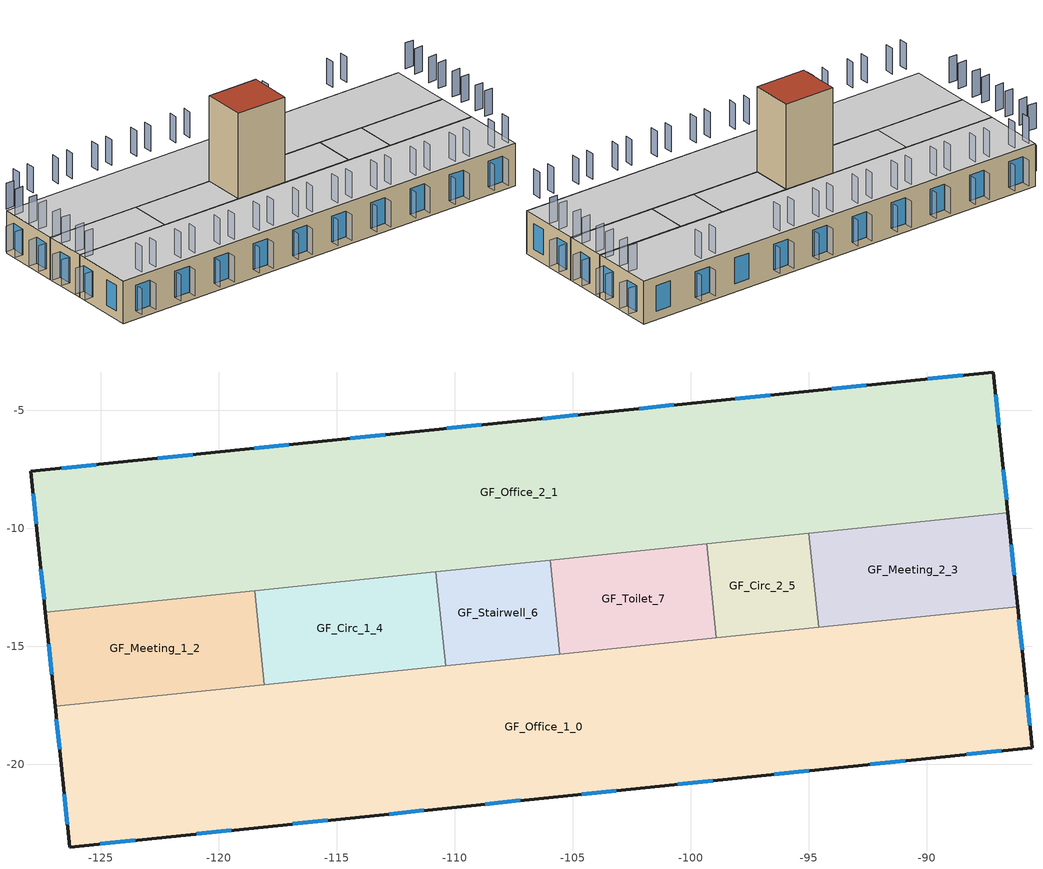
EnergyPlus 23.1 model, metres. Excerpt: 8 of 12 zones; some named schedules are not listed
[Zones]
GF_Circ_1_4
 floor ground (300mmInsulation 200mmConcrete): -118.47,-12.64 -110.79,-11.85 -110.38,-15.83 -118.06,-16.62 z0
 wall to GF_Meeting_1_2 (200mmConcrete_FLIPPED): -118.47,-12.64 -118.06,-16.62 z0:4
 wall to GF_Office_1_0 (200mmConcrete_FLIPPED): -118.06,-16.62 -110.38,-15.83 z0:4
 wall to GF_Stairwell_6 (200mmConcrete): -110.38,-15.83 -110.79,-11.85 z0:4
 wall to GF_Office_2_1 (200mmConcrete_FLIPPED): -110.79,-11.85 -118.47,-12.64 z0:4
 ceiling to 2F_Circ_1_9 (300mmConcrete 80mmInsulation 80mmScreed): -118.47,-12.64 -118.06,-16.62 -110.38,-15.83 -110.79,-11.85 z4
GF_Circ_2_5
 floor ground (300mmInsulation 200mmConcrete): -99.32,-10.67 -94.99,-10.22 -94.58,-14.2 -98.91,-14.65 z0
 wall to GF_Toilet_7 (200mmConcrete): -99.32,-10.67 -98.91,-14.65 z0:4
 wall to GF_Office_1_0 (200mmConcrete_FLIPPED): -98.91,-14.65 -94.58,-14.2 z0:4
 wall to GF_Meeting_2_3 (200mmConcrete_FLIPPED): -94.58,-14.2 -94.99,-10.22 z0:4
 wall to GF_Office_2_1 (200mmConcrete_FLIPPED): -94.99,-10.22 -99.32,-10.67 z0:4
 ceiling to 2F_Circ_2_10 (300mmConcrete 80mmInsulation 80mmScreed): -99.32,-10.67 -98.91,-14.65 -94.58,-14.2 -94.99,-10.22 z4
GF_Meeting_1_2
 floor ground (300mmInsulation 200mmConcrete): -126.93,-17.54 -127.34,-13.56 -118.47,-12.64 -118.06,-16.62 z0
 wall outside (2226 Exterior Wall): -127.34,-13.56 -126.93,-17.54 z0:4
 wall to GF_Office_1_0 (200mmConcrete_FLIPPED): -126.93,-17.54 -118.06,-16.62 z0:4
 wall to GF_Office_2_1 (200mmConcrete_FLIPPED): -118.47,-12.64 -127.34,-13.56 z0:4
 window (Solarban 72 (2) on Starphire - Solarban 72 (4) on Starphire - Starphire (Krypton)): -127.2,-14.91 -127.07,-16.19 z0.8:3.2
 ceiling to 2F_Office_8 (300mmConcrete 80mmInsulation 80mmScreed): -126.93,-17.54 -118.06,-16.62 -118.47,-12.64 -127.34,-13.56 z4
GF_Meeting_2_3
 floor ground (300mmInsulation 200mmConcrete): -94.99,-10.22 -86.56,-9.35 -86.15,-13.33 -94.58,-14.2 z0
 wall outside (2226 Exterior Wall): -86.15,-13.33 -86.56,-9.35 z0:4
 wall to GF_Office_1_0 (200mmConcrete_FLIPPED): -94.58,-14.2 -86.15,-13.33 z0:4
 wall to GF_Office_2_1 (200mmConcrete_FLIPPED): -86.56,-9.35 -94.99,-10.22 z0:4
 window (Solarban 72 (2) on Starphire - Solarban 72 (4) on Starphire - Starphire (Krypton)): -86.29,-11.98 -86.42,-10.7 z0.8:3.2
 ceiling to 2F_Office_8 (300mmConcrete 80mmInsulation 80mmScreed): -94.99,-10.22 -94.58,-14.2 -86.15,-13.33 -86.56,-9.35 z4
GF_Office_1_0
 floor ground (300mmInsulation 200mmConcrete): -126.93,-17.54 -86.15,-13.33 -85.53,-19.3 -126.31,-23.51 z0
 wall outside (2226 Exterior Wall): -126.93,-17.54 -126.31,-23.51 -85.53,-19.3 -86.15,-13.33 z0:4
 wall to GF_Toilet_7 (200mmConcrete): -98.91,-14.65 -105.54,-15.33 z0:4
 wall to GF_Stairwell_6 (200mmConcrete): -105.54,-15.33 -110.38,-15.83 z0:4
 window (Solarban 72 (2) on Starphire - Solarban 72 (4) on Starphire - Starphire (Krypton)): -126.54,-21.28 -126.41,-22.55 / -126.87,-18.1 -126.74,-19.37 / -125.01,-23.37 -123.54,-23.22 / -120.93,-22.95 -119.46,-22.8 / -116.85,-22.53 -115.38,-22.38 / -112.77,-22.11 -111.31,-21.96 / -108.7,-21.69 -107.23,-21.54 / -104.62,-21.27 -103.15,-21.12 / -100.54,-20.85 -99.07,-20.69 / -96.46,-20.43 -94.99,-20.27 / -92.38,-20 -90.91,-19.85 / -88.3,-19.58 -86.84,-19.43 / -85.96,-15.16 -86.09,-13.89 / -85.63,-18.34 -85.76,-17.07 z0.8:3.2
 ceiling to 2F_Office_8 (300mmConcrete 80mmInsulation 80mmScreed): -126.93,-17.54 -126.31,-23.51 -85.53,-19.3 -86.15,-13.33 z4
GF_Office_2_1
 floor ground (300mmInsulation 200mmConcrete): -127.96,-7.59 -87.17,-3.38 -86.56,-9.35 -127.34,-13.56 z0
 wall outside (2226 Exterior Wall): -86.56,-9.35 -87.17,-3.38 -127.96,-7.59 -127.34,-13.56 z0:4
 wall to GF_Toilet_7 (200mmConcrete): -105.95,-11.35 -99.32,-10.67 z0:4
 wall to GF_Stairwell_6 (200mmConcrete): -110.79,-11.85 -105.95,-11.35 z0:4
 window (Solarban 72 (2) on Starphire - Solarban 72 (4) on Starphire - Starphire (Krypton)): -127.86,-8.55 -127.73,-9.82 / -127.53,-11.73 -127.4,-13 / -86.94,-5.61 -87.07,-4.34 / -86.61,-8.79 -86.75,-7.52 / -125.18,-7.31 -126.65,-7.46 / -121.11,-6.88 -122.57,-7.04 / -117.03,-6.46 -118.5,-6.61 / -112.95,-6.04 -114.42,-6.19 / -108.87,-5.62 -110.34,-5.77 / -104.79,-5.2 -106.26,-5.35 / -100.71,-4.78 -102.18,-4.93 / -96.64,-4.36 -98.1,-4.51 / -92.56,-3.94 -94.03,-4.09 / -88.48,-3.52 -89.95,-3.67 z0.8:3.2
 ceiling to 2F_Office_8 (300mmConcrete 80mmInsulation 80mmScreed): -127.96,-7.59 -127.34,-13.56 -86.56,-9.35 -87.17,-3.38 z4
GF_Stairwell_6
 floor ground (300mmInsulation 200mmConcrete): -110.38,-15.83 -110.79,-11.85 -105.95,-11.35 -105.54,-15.33 z0
 wall to GF_Toilet_7 (200mmConcrete): -105.54,-15.33 -105.95,-11.35 z0:4
 wall to 2F_Circ_1_9 (200mmConcrete): -110.79,-11.85 -110.38,-15.83 z4:12
 wall to 2F_Office_8 (200mmConcrete): -110.38,-15.83 -105.54,-15.33 / -105.95,-11.35 -110.79,-11.85 z4:12
 wall to 2F_Toilet_11 (200mmConcrete): -105.54,-15.33 -105.95,-11.35 z4:12
 roof outside (NECB-2020 Non-residential Library CZ 8 Exterior Roof (Mass)): -110.79,-11.85 -110.38,-15.83 -105.54,-15.33 -105.95,-11.35 z12
GF_Toilet_7
 floor ground (300mmInsulation 200mmConcrete): -105.95,-11.35 -99.32,-10.67 -98.91,-14.65 -105.54,-15.33 z0
 ceiling to 2F_Toilet_11 (300mmConcrete 80mmInsulation 80mmScreed): -105.95,-11.35 -105.54,-15.33 -98.91,-14.65 -99.32,-10.67 z4
shading: -114.5,-5.4 -114.42,-6.19 / -125.18,-7.31 -125.27,-6.51 / -108.7,-21.69 -108.61,-22.48 / -94.11,-3.29 -94.03,-4.09 / -92.56,-3.94 -92.64,-3.14 / -90.83,-20.65 -90.91,-19.85 / -94.91,-21.07 -94.99,-20.27 / -85.62,-10.62 -86.42,-10.7 / -126.87,-18.1 -127.67,-18.18 / -127.2,-14.91 -128,-14.99 / -85.95,-7.44 -86.75,-7.52 / -110.42,-4.98 -110.34,-5.77 / -126.73,-6.66 -126.65,-7.46 / -96.46,-20.43 -96.38,-21.22 / -107.14,-22.33 -107.23,-21.54 / -112.77,-22.11 -112.69,-22.91 / -125.01,-23.37 -124.93,-24.17 / -123.46,-24.02 -123.54,-23.22 / -128.19,-13.09 -127.4,-13 / -104.79,-5.2 -104.87,-4.4 / -100.54,-20.85 -100.46,-21.64 / -118.58,-5.82 -118.5,-6.61 / -104.62,-21.27 -104.53,-22.06 / -100.71,-4.78 -100.8,-3.98 / -85.29,-13.8 -86.09,-13.89 / -86.61,-8.79 -85.82,-8.71 / -86.94,-5.61 -86.15,-5.53 / -86.94,-5.61 -86.15,-5.53 / -127.54,-19.45 -126.74,-19.37 / -127.87,-16.27 -127.07,-16.19 / -127.53,-11.73 -128.33,-11.81 / -127.86,-8.55 -128.65,-8.63 / -127.86,-8.55 -128.65,-8.63 / -102.26,-4.14 -102.18,-4.93 / -106.34,-4.56 -106.26,-5.35 / -86.75,-20.23 -86.84,-19.43 / -98.99,-21.49 -99.07,-20.69 / -103.07,-21.91 -103.15,-21.12 / -122.66,-6.24 -122.57,-7.04 / -116.85,-22.53 -116.77,-23.33 / -120.93,-22.95 -120.85,-23.75 / -128.52,-9.9 -127.73,-9.82 / -128.52,-9.9 -127.73,-9.82 / -121.11,-6.88 -121.19,-6.09 / -111.22,-22.75 -111.31,-21.96 / -92.38,-20 -92.3,-20.8 / -108.87,-5.62 -108.95,-4.83 / -112.95,-6.04 -113.03,-5.25 / -85.96,-15.16 -85.16,-15.08 / -86.28,-4.25 -87.07,-4.34 / -86.28,-4.25 -87.07,-4.34 / -86.29,-11.98 -85.49,-11.89 / -117.03,-6.46 -117.11,-5.67 / -88.3,-19.58 -88.22,-20.38 / -115.3,-23.17 -115.38,-22.38 / -119.38,-23.6 -119.46,-22.8 z4.8:7.2; -114.5,-5.4 -114.42,-6.19 / -125.18,-7.31 -125.27,-6.51 / -108.7,-21.69 -108.61,-22.48 / -94.11,-3.29 -94.03,-4.09 / -92.56,-3.94 -92.64,-3.14 / -90.83,-20.65 -90.91,-19.85 / -94.91,-21.07 -94.99,-20.27 / -127.2,-14.91 -128,-14.99 / -126.87,-18.1 -127.67,-18.18 / -85.62,-10.62 -86.42,-10.7 / -85.95,-7.44 -86.75,-7.52 / -110.42,-4.98 -110.34,-5.77 / -126.73,-6.66 -126.65,-7.46 / -96.46,-20.43 -96.38,-21.22 / -107.14,-22.33 -107.23,-21.54 / -112.77,-22.11 -112.69,-22.91 / -125.01,-23.37 -124.93,-24.17 / -123.46,-24.02 -123.54,-23.22 / -128.19,-13.09 -127.4,-13 / -104.79,-5.2 -104.87,-4.4 / -100.54,-20.85 -100.46,-21.64 / -118.58,-5.82 -118.5,-6.61 / -104.62,-21.27 -104.53,-22.06 / -127.87,-16.27 -127.07,-16.19 / -127.54,-19.45 -126.74,-19.37 / -85.29,-13.8 -86.09,-13.89 / -86.61,-8.79 -85.82,-8.71 / -86.94,-5.61 -86.15,-5.53 / -86.94,-5.61 -86.15,-5.53 / -127.53,-11.73 -128.33,-11.81 / -127.86,-8.55 -128.65,-8.63 / -127.86,-8.55 -128.65,-8.63 / -100.71,-4.78 -100.8,-3.98 / -102.26,-4.14 -102.18,-4.93 / -106.34,-4.56 -106.26,-5.35 / -86.75,-20.23 -86.84,-19.43 / -98.99,-21.49 -99.07,-20.69 / -103.07,-21.91 -103.15,-21.12 / -122.66,-6.24 -122.57,-7.04 / -116.85,-22.53 -116.77,-23.33 / -120.93,-22.95 -120.85,-23.75 / -128.52,-9.9 -127.73,-9.82 / -128.52,-9.9 -127.73,-9.82 / -121.11,-6.88 -121.19,-6.09 / -111.22,-22.75 -111.31,-21.96 / -92.38,-20 -92.3,-20.8 / -108.87,-5.62 -108.95,-4.83 / -112.95,-6.04 -113.03,-5.25 / -85.96,-15.16 -85.16,-15.08 / -86.28,-4.25 -87.07,-4.34 / -86.28,-4.25 -87.07,-4.34 / -86.29,-11.98 -85.49,-11.89 / -117.03,-6.46 -117.11,-5.67 / -88.3,-19.58 -88.22,-20.38 / -115.3,-23.17 -115.38,-22.38 / -119.38,-23.6 -119.46,-22.8 z0.8:3.2
[Building]
Building: Loads convergence tolerance value=0.04; Maximum number of warmup days=25; Minimum number of warmup days=6; North axis=0; Solar distribution=FullExterior; Temperature convergence tolerance value=0.25; Terrain=Suburbs
[Site:GroundReflectance]
0.2, 0.2, 0.2, 0.2, 0.2, 0.2, 0.2, 0.2, 0.2, 0.2, 0.2, 0.2
[Site:GroundReflectance:SnowModifier]
1, 1
[Site:GroundTemperature:BuildingSurface]
18, 18, 18, 18, 18, 18, 18, 18, 18, 18, 18, 18
[Site:WeatherStation]
Air temperature sensor height above ground=1.5; Wind sensor height above ground=10; Wind speed profile boundary layer thickness=370; Wind speed profile exponent=0.22
[SizingPeriod:WeatherFileConditionType] Use weather file daylight saving period=No; Use weather file rain and snow indicators=No
Name | Day of week for start day | Period selection
Extreme Summer Weather Period for Design | SummerDesignDay | SummerExtreme
Extreme Winter Weather Period for Design | WinterDesignDay | WinterExtreme
[Construction]
200mmConcrete; 200mmConcrete_FLIPPED: General Concrete_0.2_200mmConcrete
300mmConcrete 80mmInsulation 80mmScreed: General Concrete_0.3_300mmConcrete 80mmInsulation 80mmScreed, XPS Board_0.08_300mmConcrete 80mmInsulation 80mmScreed, Cement screed_0.08_300mmConcrete 80mmInsulation 80mmScreed
300mmInsulation 200mmConcrete: XPS Board_0.3_300mmInsulation 200mmConcrete, General Concrete_0.2_300mmInsulation 200mmConcrete
2226 Exterior Wall: Lime plaster_0.025_2226 Exterior Wall, Porotherm 38 H_i_0.365_2226 Exterior Wall, Concrete Cement/Lime - Mortar - And Stucco - 1600 Kg/M3 - 51mm_0.02_2226 Exterior Wall, Porotherm 38 Plan_0.365_2226 Exterior Wall, Lime plaster_0.02_2226 Exterior Wall
NECB-2020 Non-residential Library CZ 8 Exterior Roof (Mass): Vaporpermeable Felt_0.003_NECB-2020 Non-residential Library CZ 8 Exterior Roof (Mass), XPS Board_0.297938909090909_NECB-2020 Non-residential Library CZ 8 Exterior Roof (Mass), Concrete_0.203_NECB-2020 Non-residential Library CZ 8 Exterior Roof (Mass), Acoustic Tile_0.005_NECB-2020 Non-residential Library CZ 8 Exterior Roof (Mass)
Solarban 72 (2) on Starphire - Solarban 72 (4) on Starphire - Starphire (Krypton): Solarban 72 on Starphire  6mm_0.0057_Solarban 72 (2) on Starphire - Solarban 72 (4) on Starphire - Starphire (Krypton), Krypton - EN673_0.0127_Solarban 72 (2) on Starphire - Solarban 72 (4) on Starphire - Starphire (Krypton), Solarban 72 on Starphire  6mm_0.0057_Solarban 72 (2) on Starphire - Solarban 72 (4) on Starphire - Starphire (Krypton), Krypton - EN673_0.0127_Solarban 72 (2) on Starphire - Solarban 72 (4) on Starphire - Starphire (Krypton), Starphire  6mm_0.0057_Solarban 72 (2) on Starphire - Solarban 72 (4) on Starphire - Starphire (Krypton)
[Material] Thermal absorptance=0.9
Name | Conductivity | Density | Roughness | Solar absorptance | Specific heat | Thickness | Visible absorptance
Acoustic Tile_0.005_NECB-2020 Non-residential Library CZ 8 Exterior Roof (Mass) | 0.06 | 368 | MediumSmooth | 0.7 | 590 | 0.005 | 0.7
Cement screed_0.08_300mmConcrete 80mmInsulation 80mmScreed | 1.4 | 2000 | Rough | 0.7 | 1000 | 0.08 | 0.7
Concrete Cement/Lime - Mortar - And Stucco - 1600 Kg/M3 - 51mm_0.02_2226 Exterior Wall | 0.97 | 1600 | MediumRough | 0.7 | 900 | 0.02 | 0.7
Concrete_0.203_NECB-2020 Non-residential Library CZ 8 Exterior Roof (Mass) | 2 | 2400 | Rough | 0.7 | 950 | 0.203 | 0.7
General Concrete_0.2_200mmConcrete; General Concrete_0.2_300mmInsulation 200mmConcrete | 2 | 2400 | Rough | 0.7 | 950 | 0.2 | 0.7
General Concrete_0.3_300mmConcrete 80mmInsulation 80mmScreed | 2 | 2400 | Rough | 0.7 | 950 | 0.3 | 0.7
Lime plaster_0.02_2226 Exterior Wall | 0.8 | 1820 | Rough | 0.2 | 863.9 | 0.02 | 0.2
Lime plaster_0.025_2226 Exterior Wall | 0.8 | 1820 | Rough | 0.2 | 863.9 | 0.025 | 0.2
Porotherm 38 H_i_0.365_2226 Exterior Wall | 0.09 | 650 | Rough | 0.7 | 1000 | 0.365 | 0.7
Porotherm 38 Plan_0.365_2226 Exterior Wall | 0.112 | 745 | Rough | 0.7 | 1000 | 0.365 | 0.7
Vaporpermeable Felt_0.003_NECB-2020 Non-residential Library CZ 8 Exterior Roof (Mass) | 0.909091 | 0.5 | Rough | 0.7 | 1800 | 0.003 | 0.7
XPS Board_0.3_300mmInsulation 200mmConcrete | 0.034 | 35 | Rough | 0.7 | 1400 | 0.3 | 0.7
XPS Board_0.08_300mmConcrete 80mmInsulation 80mmScreed | 0.034 | 35 | Rough | 0.7 | 1400 | 0.08 | 0.7
XPS Board_0.297938909090909_NECB-2020 Non-residential Library CZ 8 Exterior Roof (Mass) | 0.034 | 35 | Rough | 0.7 | 1400 | 0.297939 | 0.7
[MaterialProperty:GlazingSpectralData]
Solarban 72 on Starphire  6mm_0.0057_Solarban 72 (2) on Starphire - Solarban 72 (4) on Starphire - Starphire (Krypton)Optical: 0.2933, 0.2861, 0.2899, 0.3102, 0.3465, 0.1326, 0.0289, 0.32, 0.3968, 0.1545, 0.035, 0.325, 0.4515, 0.1753, 0.0407, 0.33, 0.4965, 0.1953, 0.0472, 0.335, 0.5268, 0.207, 0.0518, 0.34, 0.5478, 0.228, 0.0578, 0.345, 0.5618, 0.2443, 0.0652, 0.35, 0.568, 0.2602, 0.0748, 0.355, 0.569, 0.274, 0.0875, 0.36, 0.5667, 0.2874, 0.1046, 0.365, 0.56, 0.3035, 0.1276, 0.37, 0.548, 0.3234, 0.1577, 0.375, 0.5288, 0.3419, 0.1963, 0.38, 0.5012, 0.3623, 0.2447, 0.385, 0.4653, 0.3736, 0.2994, 0.39, 0.4206, 0.3696, 0.3581, 0.395, 0.3719, 0.351, 0.4176, 0.4, 0.3203, 0.3207, 0.4761, 0.405, 0.2703, 0.2837, 0.5306, 0.41, 0.2245, 0.2444, 0.5789, 0.415, 0.1851, 0.2068, 0.6191, 0.42, 0.1523, 0.1733, 0.6515, 0.425, 0.127, 0.1455, 0.6753, 0.43, 0.108, 0.1233, 0.6923, 0.435, 0.0946, 0.1068, 0.7023, 0.44, 0.0855, 0.0953, 0.7098, 0.445, 0.0797, 0.0881, 0.7145, 0.45, 0.0762, 0.0841, 0.7171, 0.455, 0.0743, 0.0826, 0.7195, 0.46, 0.0734, 0.0827, 0.7208, 0.465, 0.0732, 0.0838, 0.7217, 0.47, 0.0733, 0.0856, 0.7234, 0.475, 0.0738, 0.0877, 0.725, 0.48, 0.0743, 0.09, 0.7267, 0.485, 0.0749, 0.092, 0.7292, 0.49, 0.0755, 0.0938, 0.7319, 0.495, 0.0761, 0.0955, 0.7341, 0.5, 0.0768, 0.0968, 0.7365, 0.505, 0.0775, 0.0979, 0.7394, 0.51, 0.0782, 0.0987, 0.7417, 0.515, 0.0789, 0.0993, 0.7438, 0.52, 0.0796, 0.0997, 0.7458, 0.525, 0.0801, 0.0998, 0.7477, 0.53, 0.0805, 0.0996, 0.749, 0.535, 0.0807, 0.0992, 0.7506, 0.54, 0.0804, 0.0985, 0.752, 0.545, 0.0798, 0.0974, 0.7532, 0.55, 0.0786, 0.0958, 0.7548, 0.555, 0.0767, 0.0935, 0.7553, 0.56, 0.0741, 0.0908, 0.7563, 0.565, 0.0708, 0.0876, 0.757, 0.57, 0.0667, 0.0837, 0.7577, 0.575, 0.0619, 0.0792, 0.7588, 0.58, 0.0565, 0.0743, 0.7592, 0.585, 0.0506, 0.0692, 0.7595, 0.59, 0.0446, 0.064, 0.7591, 0.595, 0.0387, 0.0591, 0.758, 0.6, 0.0333, 0.0547, 0.7558, 0.605, 0.0293, 0.0517, 0.7523, 0.61, 0.0269, 0.0502, 0.7459, 0.615, 0.0271, 0.0511, 0.7369, 0.62, 0.0307, 0.0551, 0.7251, 0.625, 0.0383, 0.0626, 0.7094, 0.63, 0.0505, 0.0743, 0.6907, 0.635, 0.0678, 0.0905, 0.6683, 0.64, 0.0906, 0.1115, 0.6413, 0.645, 0.1186, 0.1371, 0.6109, 0.65, 0.1515, 0.1668, 0.5772, 0.655, 0.1884, 0.1999, 0.5414, 0.66, 0.2292, 0.2361, 0.5036, 0.665, 0.2718, 0.2742, 0.4655, 0.67, 0.3161, 0.3137, 0.4277, 0.675, 0.3604, 0.3532, 0.3904, 0.68, 0.4043, 0.3917, 0.3547, 0.685, 0.4466, 0.4285, 0.3206, 0.69, 0.4871, 0.4641, 0.2892, 0.695, 0.525, 0.4975, 0.2603, 0.7, 0.5608, 0.5287, 0.2333, 0.705, 0.5938, 0.5569, 0.2094, 0.71, 0.6244, 0.5831, 0.1877, 0.715, 0.6518, 0.607, 0.1683, 0.72, 0.6775, 0.6294, 0.1509, 0.725, 0.7008, 0.6497, 0.1357, 0.73, 0.7215, 0.6678, 0.1218, 0.735, 0.7416, 0.6834, 0.1096, 0.74, 0.7586, 0.6979, 0.0987, 0.745, 0.7747, 0.7118, 0.0892, 0.75, 0.7887, 0.7227, 0.0804, 0.755, 0.8012, 0.7317, 0.0728, 0.76, 0.8137, 0.7412, 0.066, 0.765, 0.8238, 0.7497, 0.06, 0.77, 0.8337, 0.7578, 0.0546, 0.775, 0.8428, 0.7645, 0.0497, 0.78, 0.8513, 0.7703, 0.0455, 0.785, 0.8586, 0.7752, 0.0418, 0.79, 0.8659, 0.7809, 0.0382, 0.795, 0.8722, 0.7844, 0.0351, 0.8, 0.8779, 0.7907, 0.0324, 0.805, 0.8839, 0.7982, 0.0298, 0.81, 0.8894, 0.8003, 0.0275, 0.815, 0.8932, 0.8018, 0.0254, 0.82, 0.8974, 0.8027, 0.0237, 0.825, 0.9, 0.8067, 0.0218, 0.83, 0.9056, 0.8115, 0.0203, 0.835, 0.9074, 0.8115, 0.019, 0.84, 0.9111, 0.8092, 0.0175, 0.845, 0.9134, 0.8096, 0.0165, 0.85, 0.9148, 0.8123, 0.0147, 0.855, 0.9196, 0.8144, 0.0139, 0.86, 0.9227, 0.818, 0.0131, 0.865, 0.925, 0.82, 0.0122, 0.87, 0.9271, 0.8216, 0.0117, 0.875, 0.9291, 0.8228, 0.0109, 0.88, 0.9308, 0.8233, 0.0103, 0.885, 0.9325, 0.824, 0.0098, 0.89, 0.9342, 0.8249, 0.0093, 0.895, 0.9357, 0.8257, 0.0087, 0.9, 0.9373, 0.8264, 0.0081, 0.905, 0.9388, 0.8271, 0.0079, 0.91, 0.9402, 0.8274, 0.0074, 0.915, 0.9415, 0.8276, 0.007, 0.92, 0.9428, 0.8276, 0.0066, 0.925, 0.944, 0.828, 0.0063, 0.93, 0.945, 0.8286, 0.0062, 0.935, 0.9461, 0.8291, 0.0058, 0.94, 0.9472, 0.8293, 0.0055, 0.945, 0.9482, 0.8297, 0.0052, 0.95, 0.9491, 0.8299, 0.005, 0.955, 0.9501, 0.8303, 0.0049, 0.96, 0.951, 0.8301, 0.0046, 0.965, 0.9518, 0.83, 0.0042, 0.97, 0.9526, 0.8304, 0.0041, 0.975, 0.9534, 0.8311, 0.004, 0.98, 0.9542, 0.8312, 0.0038, 0.985, 0.9548, 0.8312, 0.0037, 0.99, 0.9555, 0.8319, 0.0036, 0.995, 0.9561, 0.8322, 0.0035, 1, 0.9568, 0.8319, 0.0032, 1.005, 0.9573, 0.8315, 0.0031, 1.01, 0.9579, 0.8327, 0.0028, 1.015, 0.9585, 0.8327, 0.0027, 1.02, 0.9592, 0.8322, 0.0027, 1.025, 0.9598, 0.8327, 0.0028, 1.03, 0.9603, 0.833, 0.0025, 1.035, 0.9606, 0.8322, 0.0022, 1.04, 0.9609, 0.8334, 0.0023, 1.045, 0.9616, 0.8334, 0.0024, 1.05, 0.9621, 0.8332, 0.0023, 1.055, 0.9626, 0.8335, 0.002, 1.06, 0.963, 0.834, 0.0021, 1.065, 0.9634, 0.8338, 0.0022, 1.07, 0.9637, 0.8343, 0.0019, 1.075, 0.9641, 0.8346, 0.0019, 1.08, 0.9646, 0.8345, 0.0017, 1.085, 0.965, 0.8354, 0.0017, 1.09, 0.9653, 0.835, 0.0016, 1.095, 0.9655, 0.8354, 0.0016, 1.1, 0.9659, 0.8356, 0.0016, 1.105, 0.9664, 0.8366, 0.0016, 1.11, 0.9667, 0.8371, 0.0016, 1.115, 0.9669, 0.8365, 0.0014, 1.12, 0.9672, 0.837, 0.0014, 1.125, 0.9676, 0.8379, 0.0013, 1.13, 0.9678, 0.838, 0.0014, 1.135, 0.968, 0.8375, 0.0013, 1.14, 0.9683, 0.8379, 0.0013, 1.145, 0.9685, 0.8392, 0.0013, 1.15, 0.9688, 0.8386, 0.0012, 1.155, 0.9691, 0.8395, 0.0012, 1.16, 0.9695, 0.8395, 0.0011, 1.165, 0.9696, 0.8399, 0.0008, 1.17, 0.9698, 0.8398, 0.0009, 1.175, 0.9701, 0.8399, 0.001, 1.18, 0.9703, 0.8406, 0.001, 1.185, 0.9705, 0.842, 0.001, 1.19, 0.9707, 0.8415, 0.0009, 1.195, 0.9709, 0.8421, 0.0008, 1.2, 0.9711, 0.8414, 0.0009, 1.205, 0.9712, 0.842, 0.001, 1.21, 0.9714, 0.8421, 0.0008, 1.215, 0.9716, 0.8432, 0.0009, 1.22, 0.9719, 0.8433, 0.001, 1.225, 0.9721, 0.8439, 0.001, 1.23, 0.9723, 0.8437, 0.001, 1.235, 0.9724, 0.8445, 0.0009, 1.24, 0.9728, 0.8448, 0.0008, 1.245, 0.973, 0.8458, 0.0006, 1.25, 0.973, 0.845, 0.0007, 1.255, 0.9731, 0.8455, 0.0007, 1.26, 0.9732, 0.847, 0.0007, 1.265, 0.9736, 0.8474, 0.0007, 1.27, 0.9737, 0.8481, 0.0008, 1.275, 0.9737, 0.848, 0.0006, 1.28, 0.9739, 0.8479, 0.0005, 1.285, 0.9741, 0.8484, 0.0005, 1.29, 0.9742, 0.849, 0.0007, 1.295, 0.9741, 0.8496, 0.0008, 1.3, 0.9744, 0.8503, 0.0007, 1.305, 0.9746, 0.8505, 0.0006, 1.31, 0.9747, 0.8514, 0.0006, 1.315, 0.9748, 0.8517, 0.0005, 1.32, 0.9749, 0.8521, 0.0003, 1.325, 0.975, 0.8523, 0.0005, 1.33, 0.9751, 0.8545, 0.0005, 1.335, 0.9753, 0.8558, 0.0003, 1.34, 0.9755, 0.8547, 0.0003, 1.345, 0.9756, 0.8549, 0.0004, 1.35, 0.9758, 0.8554, 0.0005, 1.355, 0.976, 0.8554, 0.0007, 1.36, 0.976, 0.8557, 0.0006, 1.365, 0.9761, 0.8556, 0.0004, 1.37, 0.9762, 0.8555, 0.0004, 1.375, 0.9762, 0.8558, 0.0005, 1.38, 0.9763, 0.855, 0.0005, 1.385, 0.9764, 0.8566, 0.0004, 1.39, 0.9766, 0.8568, 0.0005, 1.395, 0.9767, 0.857, 0.0004, 1.4, 0.9767, 0.8568, 0.0002, 1.405, 0.9767, 0.8587, 0.0003, 1.41, 0.9768, 0.8591, 0.0005, 1.415, 0.9768, 0.8592, 0.0005, 1.42, 0.977, 0.8607, 0.0006, 1.425, 0.9771, 0.861, 0.0004, 1.43, 0.977, 0.8621, 0.0004, 1.435, 0.9771, 0.8629, 0.0005, 1.44, 0.9771, 0.864, 0.0005, 1.445, 0.9771, 0.8653, 0.0004, 1.45, 0.9774, 0.8664, 0.0003, 1.455, 0.9775, 0.8668, 0.0003, 1.46, 0.9776, 0.8676, 0.0003, 1.465, 0.9776, 0.8687, 0.0001, 1.47, 0.9776, 0.8702, 0.0002, 1.475, 0.9778, 0.871, 0.0004, 1.48, 0.9778, 0.8725, 0.0003, 1.485, 0.9778, 0.8732, 0.0003, 1.49, 0.9779, 0.8743, 0.0004, 1.495, 0.978, 0.8746, 0.0005, 1.5, 0.9781, 0.8755, 0.0004, 1.505, 0.9782, 0.8758, 0.0004, 1.51, 0.9783, 0.8771, 0.0004, 1.515, 0.9781, 0.8777, 0.0003, 1.52, 0.9781, 0.8781, 0.0004, 1.525, 0.9783, 0.8787, 0.0003, 1.53, 0.9785, 0.8799, 0.0001, 1.535, 0.9785, 0.8804, 0.0002, 1.54, 0.9785, 0.8814, 0.0002, 1.545, 0.9786, 0.8815, 0.0003, 1.55, 0.9787, 0.8826, 0.0002, 1.555, 0.9786, 0.8829, 0.0002, 1.56, 0.9787, 0.8834, 0.0002, 1.565, 0.9788, 0.8837, 0.0001, 1.57, 0.9788, 0.8847, 0.0002, 1.575, 0.9789, 0.8854, 0.0003, 1.58, 0.9789, 0.8857, 0.0003, 1.585, 0.9792, 0.8858, 0.0004, 1.59, 0.9792, 0.8862, 0.0003, 1.595, 0.9791, 0.8863, 0.0002, 1.6, 0.9791, 0.887, 0.0001, 1.605, 0.9792, 0.8873, 0.0001, 1.61, 0.9792, 0.8877, 0.0003, 1.615, 0.9793, 0.8877, 0.0003, 1.62, 0.9793, 0.8881, 0.0002, 1.625, 0.9794, 0.8876, 0.0002, 1.63, 0.9796, 0.8879, 0.0002, 1.635, 0.9795, 0.8877, 0.0002, 1.64, 0.9796, 0.8876, 0, 1.645, 0.9796, 0.888, 0, 1.65, 0.9796, 0.8881, 0.0002, 1.655, 0.9796, 0.8884, 0.0003, 1.66, 0.9797, 0.8885, 0.0003, 1.665, 0.9797, 0.8884, 0.0003, 1.67, 0.9797, 0.8886, 0.0001, 1.675, 0.9798, 0.8883, 0.0001, 1.68, 0.9798, 0.8886, 0.0001, 1.685, 0.9798, 0.8882, 0.0002, 1.69, 0.9799, 0.8881, 0.0001, 1.695, 0.98, 0.8878, 0.0001, 1.7, 0.98, 0.8877, 0.0001, 1.705, 0.98, 0.8874, 0.0002, 1.71, 0.9802, 0.8877, 0, 1.715, 0.9804, 0.8874, 0, 1.72, 0.9803, 0.8862, 0.0002, 1.725, 0.9802, 0.8859, 0.0002, 1.73, 0.9804, 0.8854, 0.0002, 1.735, 0.9804, 0.885, 0.0003, 1.74, 0.9804, 0.8844, 0.0001, 1.745, 0.9804, 0.884, 0.0001, 1.75, 0.9804, 0.8836, 0.0001, 1.755, 0.9806, 0.8828, 0.0001, 1.76, 0.9807, 0.8821, 0.0002, 1.765, 0.9805, 0.8816, 0.0002, 1.77, 0.9806, 0.8809, 0.0003, 1.775, 0.9807, 0.88, 0.0002, 1.78, 0.9807, 0.8794, 0.0002, 1.785, 0.9807, 0.8789, 0.0002, 1.79, 0.9808, 0.8777, 0.0002, 1.795, 0.9808, 0.8767, 0.0003, 1.8, 0.9809, 0.8762, 0.0003, 1.805, 0.981, 0.8759, 0.0001, 1.81, 0.9809, 0.8755, 0.0001, 1.815, 0.9811, 0.8751, 0, 1.82, 0.9812, 0.8749, 0, 1.825, 0.9812, 0.874, 0.0002, 1.83, 0.9812, 0.8734, 0, 1.835, 0.9812, 0.8729, 0.0001, 1.84, 0.9813, 0.872, 0.0002, 1.845, 0.9814, 0.8721, 0.0003, 1.85, 0.9814, 0.8719, 0.0001, 1.855, 0.9813, 0.8705, 0.0001, 1.86, 0.9812, 0.87, 0.0003, 1.865, 0.9815, 0.8693, 0.0004, 1.87, 0.9815, 0.8686, 0.0003, 1.875, 0.9813, 0.8683, 0.0002, 1.88, 0.9813, 0.8675, 0.0001, 1.885, 0.9814, 0.867, 0, 1.89, 0.9814, 0.8663, 0.0001, 1.895, 0.9815, 0.8656, 0.0003, 1.9, 0.9817, 0.8652, 0.0002, 1.905, 0.9817, 0.8651, 0, 1.91, 0.9817, 0.8646, 0.0001, 1.915, 0.9817, 0.8641, 0.0001, 1.92, 0.9815, 0.8641, 0, 1.925, 0.9815, 0.8631, 0.0003, 1.93, 0.9816, 0.8627, 0.0001, 1.935, 0.9816, 0.8626, 0.0002, 1.94, 0.9816, 0.8619, 0.0001, 1.945, 0.9817, 0.8616, 0, 1.95, 0.9818, 0.8611, 0.0001, 1.955, 0.9821, 0.8607, 0.0002, 1.96, 0.982, 0.8598, 0.0001, 1.965, 0.982, 0.8589, 0.0001, 1.97, 0.9819, 0.858, 0.0002, 1.975, 0.9818, 0.8571, 0.0001, 1.98, 0.9819, 0.8561, 0.0001, 1.985, 0.9818, 0.8553, 0, 1.99, 0.9819, 0.8547, 0, 1.995, 0.982, 0.8538, 0, 2, 0.9818, 0.8526, 0, 2.005, 0.9819, 0.8521, 0.0001, 2.01, 0.982, 0.8519, 0.0002, 2.015, 0.982, 0.851, 0.0002, 2.02, 0.9819, 0.8501, 0, 2.025, 0.9819, 0.8501, 0, 2.03, 0.9819, 0.8498, 0.0001, 2.035, 0.982, 0.849, 0.0002, 2.04, 0.982, 0.8487, 0.0001, 2.045, 0.982, 0.8483, 0.0001, 2.05, 0.982, 0.8476, 0.0002, 2.055, 0.9822, 0.8473, 0.0002, 2.06, 0.9822, 0.847, 0.0001, 2.065, 0.9819, 0.8468, 0.0001, 2.07, 0.9819, 0.8463, 0.0001, 2.075, 0.9821, 0.8457, 0.0002, 2.08, 0.9821, 0.8453, 0.0002, 2.085, 0.982, 0.8447, 0.0003, 2.09, 0.9821, 0.8441, 0.0001, 2.095, 0.982, 0.8433, 0.0002, 2.1, 0.9823, 0.843, 0.0001, 2.105, 0.9822, 0.8424, 0.0001, 2.11, 0.9823, 0.8413, 0.0001, 2.115, 0.9823, 0.8403, 0.0001, 2.12, 0.9823, 0.8398, 0, 2.125, 0.9821, 0.8385, 0.0001, 2.13, 0.9822, 0.8367, 0, 2.135, 0.9823, 0.8353, 0, 2.14, 0.9823, 0.8333, 0, 2.145, 0.9823, 0.8312, 0, 2.15, 0.9822, 0.8274, 0.0002, 2.155, 0.9823, 0.8237, 0, 2.16, 0.9823, 0.8194, 0, 2.165, 0.9824, 0.8156, 0, 2.17, 0.9823, 0.8123, 0.0001, 2.175, 0.9824, 0.8081, 0.0001, 2.18, 0.9823, 0.8047, 0, 2.185, 0.9825, 0.801, 0.0001, 2.19, 0.9824, 0.7973, 0.0001, 2.195, 0.9825, 0.7928, 0.0001, 2.2, 0.9823, 0.7898, 0, 2.205, 0.9823, 0.7871, 0.0002, 2.21, 0.9823, 0.7849, 0, 2.215, 0.9825, 0.7829, 0.0002, 2.22, 0.9827, 0.7813, 0.0001, 2.225, 0.9822, 0.7794, 0.0003, 2.23, 0.9825, 0.7788, 0, 2.235, 0.9827, 0.7781, 0, 2.24, 0.9827, 0.7778, 0.0001, 2.245, 0.9825, 0.7775, 0.0002, 2.25, 0.9825, 0.7782, 0.0001, 2.255, 0.9825, 0.7789, 0, 2.26, 0.9826, 0.78, 0, 2.265, 0.9825, 0.781, 0.0001, 2.27, 0.9825, 0.7827, 0.0004, 2.275, 0.9825, 0.7838, 0.0001, 2.28, 0.9824, 0.7851, 0.0001, 2.285, 0.9825, 0.7861, 0.0002, 2.29, 0.9826, 0.7876, 0.0001, 2.295, 0.9827, 0.789, 0.0001, 2.3, 0.9827, 0.7891, 0, 2.305, 0.9827, 0.7895, 0.0002, 2.31, 0.9827, 0.7892, 0.0001, 2.315, 0.9827, 0.7897, 0.0001, 2.32, 0.9828, 0.7895, 0, 2.325, 0.9828, 0.7896, 0.0001, 2.33, 0.9827, 0.789, 0, 2.335, 0.9829, 0.7885, 0, 2.34, 0.983, 0.7887, 0, 2.345, 0.9831, 0.7876, 0, 2.35, 0.9829, 0.7872, 0.0002, 2.355, 0.9829, 0.7873, 0, 2.36, 0.983, 0.7865, 0, 2.365, 0.9829, 0.7859, 0, 2.37, 0.9828, 0.785, 0.0001, 2.375, 0.983, 0.7839, 0, 2.38, 0.9828, 0.7827, 0.0001, 2.385, 0.9829, 0.7811, 0, 2.39, 0.9831, 0.7799, 0, 2.395, 0.983, 0.7784, 0, 2.4, 0.9832, 0.7757, 0, 2.405, 0.9833, 0.7731, 0, 2.41, 0.9829, 0.7702, 0, 2.415, 0.9834, 0.7673, 0, 2.42, 0.983, 0.7655, 0, 2.425, 0.9834, 0.7624, 0, 2.43, 0.9832, 0.7593, 0.0001, 2.435, 0.983, 0.7559, 0.0002, 2.44, 0.9832, 0.7525, 0.0002, 2.445, 0.9831, 0.7495, 0, 2.45, 0.9833, 0.7477, 0, 2.455, 0.9831, 0.7459, 0, 2.46, 0.983, 0.7435, 0, 2.465, 0.9831, 0.7416, 0.0001, 2.47, 0.9828, 0.7386, 0.0002, 2.475, 0.9829, 0.7351, 0.0002, 2.48, 0.9828, 0.7324, 0, 2.485, 0.9835, 0.7331, 0.0002, 2.49, 0.9827, 0.7323, 0, 2.495, 0.9823, 0.7279, 0.0007, 2.5, 0.0602, 0.0732, 0.0904, 0.1107, 0.0105, 0.0148, 0.0195, 0.0242, 0.3, 0.305, 0.31, 0.315
Starphire  6mm_0.0057_Solarban 72 (2) on Starphire - Solarban 72 (4) on Starphire - Starphire (Krypton)Optical: 0.0323, 0.057, 0.0631, 0.0692, 0.0748, 0.0714, 0.6985, 0.32, 0.0796, 0.0759, 0.7594, 0.325, 0.0835, 0.0794, 0.8061, 0.33, 0.086, 0.082, 0.8399, 0.335, 0.0881, 0.0839, 0.8639, 0.34, 0.0889, 0.0849, 0.8797, 0.345, 0.0895, 0.0857, 0.8901, 0.35, 0.0901, 0.0863, 0.8972, 0.355, 0.09, 0.0865, 0.9013, 0.36, 0.0893, 0.0864, 0.9037, 0.365, 0.0882, 0.0863, 0.9054, 0.37, 0.0879, 0.0862, 0.9058, 0.375, 0.0879, 0.0861, 0.9056, 0.38, 0.0875, 0.0859, 0.9066, 0.385, 0.0869, 0.0859, 0.9075, 0.39, 0.0867, 0.0858, 0.908, 0.395, 0.0862, 0.0855, 0.9081, 0.4, 0.086, 0.0853, 0.908, 0.41, 0.0856, 0.0849, 0.9081, 0.42, 0.0854, 0.0846, 0.9085, 0.43, 0.0851, 0.0844, 0.9087, 0.44, 0.0849, 0.0842, 0.9093, 0.45, 0.0844, 0.0839, 0.9102, 0.46, 0.0839, 0.0835, 0.9101, 0.47, 0.0839, 0.0833, 0.9107, 0.48, 0.0837, 0.0833, 0.9114, 0.49, 0.0831, 0.083, 0.9118, 0.5, 0.083, 0.0827, 0.9123, 0.51, 0.0828, 0.0825, 0.912, 0.52, 0.0828, 0.0824, 0.9121, 0.53, 0.0827, 0.0822, 0.912, 0.54, 0.0828, 0.0821, 0.9122, 0.55, 0.0827, 0.0819, 0.9119, 0.56, 0.0828, 0.0818, 0.9116, 0.57, 0.0825, 0.0815, 0.9109, 0.58, 0.0826, 0.0814, 0.9104, 0.59, 0.0824, 0.0812, 0.9096, 0.6, 0.0823, 0.081, 0.9091, 0.61, 0.0821, 0.0807, 0.908, 0.62, 0.0822, 0.0806, 0.9068, 0.63, 0.0821, 0.0804, 0.9062, 0.64, 0.0822, 0.0802, 0.9051, 0.65, 0.0819, 0.0799, 0.9039, 0.66, 0.0816, 0.0798, 0.903, 0.67, 0.0816, 0.0795, 0.9017, 0.68, 0.0816, 0.0793, 0.9006, 0.69, 0.0815, 0.0791, 0.8994, 0.7, 0.0814, 0.079, 0.8988, 0.71, 0.0813, 0.0788, 0.8974, 0.72, 0.0812, 0.0786, 0.896, 0.73, 0.081, 0.0785, 0.8951, 0.74, 0.0808, 0.0782, 0.893, 0.75, 0.0805, 0.0779, 0.8916, 0.76, 0.0805, 0.0778, 0.8908, 0.77, 0.08, 0.0776, 0.8886, 0.78, 0.0799, 0.0774, 0.8876, 0.79, 0.0795, 0.0771, 0.8866, 0.8, 0.0798, 0.0773, 0.8858, 0.81, 0.0795, 0.077, 0.8842, 0.82, 0.0791, 0.0768, 0.884, 0.83, 0.0793, 0.0767, 0.8825, 0.84, 0.0784, 0.0762, 0.8791, 0.85, 0.0802, 0.0777, 0.8796, 0.86, 0.08, 0.0773, 0.8798, 0.87, 0.0796, 0.0772, 0.8789, 0.88, 0.0797, 0.077, 0.8778, 0.89, 0.0789, 0.0768, 0.877, 0.9, 0.0789, 0.0766, 0.8763, 0.91, 0.0782, 0.0763, 0.8753, 0.92, 0.0786, 0.0763, 0.8745, 0.93, 0.0788, 0.0764, 0.874, 0.94, 0.0783, 0.0761, 0.8734, 0.95, 0.0782, 0.076, 0.8727, 0.96, 0.0781, 0.0759, 0.8721, 0.97, 0.0781, 0.0758, 0.8716, 0.98, 0.0781, 0.0758, 0.8711, 0.99, 0.078, 0.0756, 0.8708, 1, 0.0776, 0.0754, 0.869, 1.05, 0.0772, 0.075, 0.8684, 1.1, 0.077, 0.0748, 0.8684, 1.15, 0.0768, 0.0747, 0.8688, 1.2, 0.0766, 0.0746, 0.8698, 1.25, 0.0764, 0.0746, 0.8715, 1.3, 0.0761, 0.0745, 0.8737, 1.35, 0.0762, 0.0744, 0.874, 1.4, 0.0762, 0.0746, 0.878, 1.45, 0.0763, 0.0747, 0.8827, 1.5, 0.0763, 0.0748, 0.8858, 1.55, 0.0761, 0.0748, 0.8882, 1.6, 0.0756, 0.0745, 0.8887, 1.65, 0.0756, 0.0744, 0.8884, 1.7, 0.0751, 0.074, 0.8862, 1.75, 0.0745, 0.0735, 0.8828, 1.8, 0.0741, 0.0731, 0.8801, 1.85, 0.0734, 0.0725, 0.8767, 1.9, 0.0734, 0.0725, 0.8746, 1.95, 0.0724, 0.0718, 0.8705, 2, 0.0722, 0.0715, 0.8678, 2.05, 0.072, 0.0711, 0.865, 2.1, 0.0705, 0.0701, 0.8581, 2.15, 0.0692, 0.0686, 0.8366, 2.2, 0.0686, 0.0681, 0.83, 2.25, 0.0697, 0.0688, 0.8356, 2.3, 0.0682, 0.0676, 0.8346, 2.35, 0.0674, 0.0678, 0.8297, 2.4, 0.0659, 0.0661, 0.8133, 2.45, 0.0641, 0.0646, 0.8014, 2.5, 0.0499, 0.0563, 0.0612, 0.0665, 0.3137, 0.4279, 0.5314, 0.6222, 0.3, 0.305, 0.31, 0.315
[WindowMaterial:Gas]
Krypton - EN673_0.0127_Solarban 72 (2) on Starphire - Solarban 72 (4) on Starphire - Starphire (Krypton): Gas type=Krypton; Thickness=0.0127
[WindowMaterial:Glazing] Dirt correction factor for solar and visible transmittance=1; Front side infrared hemispherical emissivity=0.84; Infrared transmittance at normal incidence=0; Optical data type=Spectral; Thickness=0.0057
Name | Back side infrared hemispherical emissivity | Back side solar reflectance at normal incidence | Back side visible reflectance at normal incidence | Conductivity | Front side solar reflectance at normal incidence | Front side visible reflectance at normal incidence | Solar transmittance at normal incidence | Visible transmittance at normal incidence | Window glass spectral data set
Solarban 72 on Starphire  6mm_0.0057_Solarban 72 (2) on Starphire - Solarban 72 (4) on Starphire - Starphire (Krypton) | 0.0178 | 0.592 | 0.0702 | 1 | 0.5296 | 0.0887 | 0.2825 | 0.7437 | Solarban 72 on Starphire  6mm_0.0057_Solarban 72 (2) on Starphire - Solarban 72 (4) on Starphire - Starphire (Krypton)Optical
Starphire  6mm_0.0057_Solarban 72 (2) on Starphire - Solarban 72 (4) on Starphire - Starphire (Krypton) | 0.84 | 0.0801 | 0.0827 | 1.0003 | 0.0784 | 0.0819 | 0.8901 | 0.911 | Starphire  6mm_0.0057_Solarban 72 (2) on Starphire - Solarban 72 (4) on Starphire - Starphire (Krypton)Optical
[DesignSpecification:OutdoorAir] Outdoor air flow per zone floor area=0.000304802; Outdoor air method=Sum
Name | Outdoor air flow per person | Outdoor air schedule
GF_Circ_1_4MinFreshAir; GF_Circ_2_5MinFreshAir; GF_Stairwell_6MinFreshAir; GF_Toilet_7MinFreshAir | 0 | AllOn
GF_Meeting_1_2MinFreshAir | 0.0025 | occMeetingRoom
GF_Meeting_2_3MinFreshAir | 0.00235975 | occMeetingRoom
GF_Office_1_0MinFreshAir; GF_Office_2_1MinFreshAir | 0.00235975 | OfficeMedium BLDG_OCC_SCH
[ElectricEquipment] Design level calculation method=Watts/Area; Fraction latent=0; Fraction lost=0; Fraction radiant=0.2
Name | Schedule | Watts per zone floor area | Zone or zonelist or space or spacelist
GF_Circ_1_4 Equipment | OfficeMedium BLDG_EQUIP_SCH_2013 | 2.90626 | GF_Circ_1_4
GF_Circ_2_5 Equipment | OfficeMedium BLDG_EQUIP_SCH_2013 | 2.90626 | GF_Circ_2_5
GF_Meeting_1_2 Equipment | equipMeetingRoom | 10.7639 | GF_Meeting_1_2
GF_Meeting_2_3 Equipment | equipMeetingRoom | 10.7639 | GF_Meeting_2_3
GF_Office_1_0 Equipment | OfficeMedium BLDG_EQUIP_SCH_2013 | 10.3334 | GF_Office_1_0
GF_Office_2_1 Equipment | OfficeMedium BLDG_EQUIP_SCH_2013 | 10.3334 | GF_Office_2_1
GF_Stairwell_6 Equipment | OfficeMedium BLDG_EQUIP_SCH_2013 | 0 | GF_Stairwell_6
GF_Toilet_7 Equipment | OfficeMedium BLDG_EQUIP_SCH_2013 | 3.12154 | GF_Toilet_7
[Lights] Design level calculation method=Watts/Area; Fraction radiant=0.42; Fraction replaceable=1; Fraction visible=0.18; Return air fraction=0
Name | Schedule | Watts per zone floor area | Zone or zonelist or space or spacelist
GF_Circ_1_4 General lighting | OfficeMedium BLDG_LIGHT_SCH_2013 | 6.78127 | GF_Circ_1_4
GF_Circ_2_5 General lighting | OfficeMedium BLDG_LIGHT_SCH_2013 | 6.78127 | GF_Circ_2_5
GF_Meeting_1_2 General lighting | lightsMeetingRoom | 10.441 | GF_Meeting_1_2
GF_Meeting_2_3 General lighting | lightsMeetingRoom | 10.441 | GF_Meeting_2_3
GF_Office_1_0 General lighting | OfficeMedium BLDG_LIGHT_SCH_2013 | 6.56599 | GF_Office_1_0
GF_Office_2_1 General lighting | OfficeMedium BLDG_LIGHT_SCH_2013 | 6.56599 | GF_Office_2_1
GF_Stairwell_6 General lighting | OfficeMedium BLDG_LIGHT_SCH_2013 | 5.27432 | GF_Stairwell_6
GF_Toilet_7 General lighting | OfficeMedium BLDG_LIGHT_SCH_2013 | 4.41321 | GF_Toilet_7
[People] Air velocity schedule=AirSpeed 0; Carbon dioxide generation rate=3.82e-08; Clothing insulation calculation method=DynamicClothingModelASHRAE55; Enable ashrae 55 comfort warnings=No; Fraction radiant=0.3; Mean radiant temperature calculation type=ZoneAveraged; Number of people calculation method=People/Area; Sensible heat fraction=Autocalculate; Thermal comfort model 1 type=AdaptiveASH55; Thermal comfort model 2 type=Pierce; Thermal comfort model 3 type=Fanger
Name | Activity level schedule | Number of people schedule | People per floor area | Work efficiency schedule | Zone or zonelist or space or spacelist
People GF_Circ_1_4 | GF_Circ_1_4PeopleActivity | OfficeMedium BLDG_OCC_SCH | 0 | GF_Circ_1_4WorkEfficiency | GF_Circ_1_4
People GF_Circ_2_5 | GF_Circ_2_5PeopleActivity | OfficeMedium BLDG_OCC_SCH | 0 | GF_Circ_2_5WorkEfficiency | GF_Circ_2_5
People GF_Meeting_1_2 | GF_Meeting_1_2PeopleActivity | occMeetingRoom | 0.538196 | GF_Meeting_1_2WorkEfficiency | GF_Meeting_1_2
People GF_Meeting_2_3 | GF_Meeting_2_3PeopleActivity | occMeetingRoom | 0.538196 | GF_Meeting_2_3WorkEfficiency | GF_Meeting_2_3
People GF_Office_1_0 | GF_Office_1_0PeopleActivity | OfficeMedium BLDG_OCC_SCH | 0.0565106 | GF_Office_1_0WorkEfficiency | GF_Office_1_0
People GF_Office_2_1 | GF_Office_2_1PeopleActivity | OfficeMedium BLDG_OCC_SCH | 0.0565106 | GF_Office_2_1WorkEfficiency | GF_Office_2_1
People GF_Toilet_7 | GF_Toilet_7PeopleActivity | OfficeMedium BLDG_OCC_SCH | 0 | GF_Toilet_7WorkEfficiency | GF_Toilet_7
[Sizing:Zone] Cooling design air flow method=DesignDay; Heating design air flow method=DesignDay; Zone cooling design supply air humidity ratio=0.009; Zone cooling design supply air temperature=12; Zone cooling design supply air temperature input method=SupplyAirTemperature; Zone cooling sizing factor=1.15; Zone heating design supply air humidity ratio=0.004; Zone heating design supply air temperature=35; Zone heating design supply air temperature input method=SupplyAirTemperature; Zone heating sizing factor=1.15
Name | Design specification outdoor air object
GF_Office_1_0 | GF_Office_1_0MinFreshAir
GF_Office_2_1 | GF_Office_2_1MinFreshAir
GF_Meeting_1_2 | GF_Meeting_1_2MinFreshAir
GF_Meeting_2_3 | GF_Meeting_2_3MinFreshAir
GF_Circ_1_4 | GF_Circ_1_4MinFreshAir
GF_Circ_2_5 | GF_Circ_2_5MinFreshAir
GF_Stairwell_6 | GF_Stairwell_6MinFreshAir
GF_Toilet_7 | GF_Toilet_7MinFreshAir
[ThermostatSetpoint:DualSetpoint] Cooling setpoint temperature schedule=OfficeMedium CLGSETP_SCH_YES_OPTIMUM; Heating setpoint temperature schedule=OfficeMedium HTGSETP_SCH_YES_OPTIMUM
Dual Setpoint - Zone GF_Circ_1_4; Dual Setpoint - Zone GF_Circ_2_5; Dual Setpoint - Zone GF_Meeting_1_2; Dual Setpoint - Zone GF_Meeting_2_3; Dual Setpoint - Zone GF_Office_1_0; Dual Setpoint - Zone GF_Office_2_1; Dual Setpoint - Zone GF_Stairwell_6; Dual Setpoint - Zone GF_Toilet_7
[Zone] Multiplier=1; Type=1; Zone inside convection algorithm=TARP; Zone outside convection algorithm=DOE-2
Name | Floor area | Volume
GF_Circ_1_4 | 30.8724 | 123.49
GF_Circ_2_5 | 17.3857 | 69.5427
GF_Meeting_1_2 | 35.6625 | 142.65
GF_Meeting_2_3 | 33.9246 | 135.698
GF_Office_1_0; GF_Office_2_1 | 246 | 984
GF_Stairwell_6 | 19.4651 | 233.582
GF_Toilet_7 | 26.6897 | 106.759
[ZoneControl:Thermostat]
Name | Zone or zonelist | Control 1 | Control type schedule
GF_Circ_1_4 Thermostat | GF_Circ_1_4 | Dual Setpoint - Zone GF_Circ_1_4 | GF_Circ_1_4_ZoneControlTypeSched
GF_Circ_2_5 Thermostat | GF_Circ_2_5 | Dual Setpoint - Zone GF_Circ_2_5 | GF_Circ_2_5_ZoneControlTypeSched
GF_Meeting_1_2 Thermostat | GF_Meeting_1_2 | Dual Setpoint - Zone GF_Meeting_1_2 | GF_Meeting_1_2_ZoneControlTypeSched
GF_Meeting_2_3 Thermostat | GF_Meeting_2_3 | Dual Setpoint - Zone GF_Meeting_2_3 | GF_Meeting_2_3_ZoneControlTypeSched
GF_Office_1_0 Thermostat | GF_Office_1_0 | Dual Setpoint - Zone GF_Office_1_0 | GF_Office_1_0_ZoneControlTypeSched
GF_Office_2_1 Thermostat | GF_Office_2_1 | Dual Setpoint - Zone GF_Office_2_1 | GF_Office_2_1_ZoneControlTypeSched
GF_Stairwell_6 Thermostat | GF_Stairwell_6 | Dual Setpoint - Zone GF_Stairwell_6 | GF_Stairwell_6_ZoneControlTypeSched
GF_Toilet_7 Thermostat | GF_Toilet_7 | Dual Setpoint - Zone GF_Toilet_7 | GF_Toilet_7_ZoneControlTypeSched
[Zone equipment]
GF_Circ_1_4: GF_Circ_1_4 Ideal Loads Air
GF_Circ_2_5: GF_Circ_2_5 Ideal Loads Air
GF_Meeting_1_2: GF_Meeting_1_2 Ideal Loads Air
GF_Meeting_2_3: GF_Meeting_2_3 Ideal Loads Air
GF_Office_1_0: GF_Office_1_0 Ideal Loads Air
GF_Office_2_1: GF_Office_2_1 Ideal Loads Air
GF_Stairwell_6: GF_Stairwell_6 Ideal Loads Air
GF_Toilet_7: GF_Toilet_7 Ideal Loads Air
[ZoneInfiltration:DesignFlowRate] Constant term coefficient=1; Schedule=On; Temperature term coefficient=0; Velocity squared term coefficient=0; Velocity term coefficient=0
Name | Air changes per hour | Design flow rate calculation method | Zone or zonelist or space or spacelist | Flow rate per exterior surface area
GF_Circ_1_4Infiltration | 0.025 | AirChanges/Hour | GF_Circ_1_4
GF_Circ_2_5Infiltration | 0.025 | AirChanges/Hour | GF_Circ_2_5
GF_Meeting_1_2Infiltration | 0.025 | AirChanges/Hour | GF_Meeting_1_2
GF_Meeting_2_3Infiltration | 0.025 | AirChanges/Hour | GF_Meeting_2_3
GF_Office_1_0Infiltration | 0.025 | AirChanges/Hour | GF_Office_1_0
GF_Office_2_1Infiltration | 0.025 | AirChanges/Hour | GF_Office_2_1
GF_Stairwell_6Infiltration |  | Flow/ExteriorArea | GF_Stairwell_6 | 0.000168
GF_Toilet_7Infiltration | 0.025 | AirChanges/Hour | GF_Toilet_7
[ZoneVentilation:WindandStackOpenArea] Delta temperature=1; Maximum indoor temperature=100; Maximum outdoor temperature=27; Maximum wind speed=40; Minimum indoor temperature=25; Minimum outdoor temperature=10
Name | Discharge coefficient for opening | Effective angle | Height difference | Opening area | Opening area fraction schedule | Opening effectiveness | Zone or space
GF_Meeting_1_2NatVent_Buoy | 0.6 | 0 | 0.6 | 2.4576 | NatVentAvail_GF_Meeting_1_2 | 0 | GF_Meeting_1_2
GF_Meeting_1_2NatVent_Wind0 | 0 | 264 | 0 | 2.4576 | NatVentAvail_GF_Meeting_1_2 | Autocalculate | GF_Meeting_1_2
GF_Meeting_2_3NatVent_Buoy | 0.6 | 0 | 0.6 | 2.4576 | NatVentAvail_GF_Meeting_2_3 | 0 | GF_Meeting_2_3
GF_Meeting_2_3NatVent_Wind0 | 0 | 84 | 0 | 2.4576 | NatVentAvail_GF_Meeting_2_3 | Autocalculate | GF_Meeting_2_3
GF_Office_1_0NatVent_Buoy | 0.6 | 0 | 0.6 | 38.1696 | NatVentAvail_GF_Office_1_0 | 0 | GF_Office_1_0
GF_Office_1_0NatVent_Wind0; GF_Office_1_0NatVent_Wind1 | 0 | 264 | 0 | 2.4576 | NatVentAvail_GF_Office_1_0 | Autocalculate | GF_Office_1_0
GF_Office_1_0NatVent_Wind2; GF_Office_1_0NatVent_Wind3; GF_Office_1_0NatVent_Wind4; GF_Office_1_0NatVent_Wind5; GF_Office_1_0NatVent_Wind6; GF_Office_1_0NatVent_Wind7; GF_Office_1_0NatVent_Wind8; GF_Office_1_0NatVent_Wind9; GF_Office_1_0NatVent_Wind10; GF_Office_1_0NatVent_Wind11 | 0 | 174 | 0 | 2.83392 | NatVentAvail_GF_Office_1_0 | Autocalculate | GF_Office_1_0
GF_Office_1_0NatVent_Wind12; GF_Office_1_0NatVent_Wind13 | 0 | 84 | 0 | 2.4576 | NatVentAvail_GF_Office_1_0 | Autocalculate | GF_Office_1_0
GF_Office_2_1NatVent_Buoy | 0.6 | 0 | 0.6 | 38.1696 | NatVentAvail_GF_Office_2_1 | 0 | GF_Office_2_1
GF_Office_2_1NatVent_Wind0; GF_Office_2_1NatVent_Wind1 | 0 | 264 | 0 | 2.4576 | NatVentAvail_GF_Office_2_1 | Autocalculate | GF_Office_2_1
GF_Office_2_1NatVent_Wind2; GF_Office_2_1NatVent_Wind3 | 0 | 84 | 0 | 2.4576 | NatVentAvail_GF_Office_2_1 | Autocalculate | GF_Office_2_1
GF_Office_2_1NatVent_Wind4; GF_Office_2_1NatVent_Wind5; GF_Office_2_1NatVent_Wind6; GF_Office_2_1NatVent_Wind7; GF_Office_2_1NatVent_Wind8; GF_Office_2_1NatVent_Wind9; GF_Office_2_1NatVent_Wind10; GF_Office_2_1NatVent_Wind11; GF_Office_2_1NatVent_Wind12; GF_Office_2_1NatVent_Wind13 | 0 | 354 | 0 | 2.83392 | NatVentAvail_GF_Office_2_1 | Autocalculate | GF_Office_2_1
[Schedule:Constant]
Name | Hourly value
AirSpeed 0; GF_Circ_1_4WorkEfficiency; GF_Circ_2_5WorkEfficiency; GF_Meeting_1_2WorkEfficiency; GF_Meeting_2_3WorkEfficiency | 0
GF_Circ_1_4PeopleActivity; GF_Circ_2_5PeopleActivity; GF_Meeting_1_2PeopleActivity; GF_Meeting_2_3PeopleActivity | 125.28
[Schedule:Year]
OfficeMedium BLDG_EQUIP_SCH_2013: OfficeMedium BLDG_EQUIP_SCH_2013_0, 1, 1, 1, 7, OfficeMedium BLDG_EQUIP_SCH_2013_1, 1, 8, 1, 14, OfficeMedium BLDG_EQUIP_SCH_2013_2, 1, 15, 1, 21, OfficeMedium BLDG_EQUIP_SCH_2013_3, 1, 22, 1, 28, OfficeMedium BLDG_EQUIP_SCH_2013_4, 1, 29, 2, 4, OfficeMedium BLDG_EQUIP_SCH_2013_5, 2, 5, 2, 11, OfficeMedium BLDG_EQUIP_SCH_2013_6, 2, 12, 2, 18, OfficeMedium BLDG_EQUIP_SCH_2013_7, 2, 19, 2, 25, OfficeMedium BLDG_EQUIP_SCH_2013_8, 2, 26, 3, 4, OfficeMedium BLDG_EQUIP_SCH_2013_9, 3, 5, 3, 11, OfficeMedium BLDG_EQUIP_SCH_2013_10, 3, 12, 3, 18, OfficeMedium BLDG_EQUIP_SCH_2013_11, 3, 19, 3, 25, OfficeMedium BLDG_EQUIP_SCH_2013_12, 3, 26, 4, 1, OfficeMedium BLDG_EQUIP_SCH_2013_13, 4, 2, 4, 8, OfficeMedium BLDG_EQUIP_SCH_2013_14, 4, 9, 4, 15, OfficeMedium BLDG_EQUIP_SCH_2013_15, 4, 16, 4, 22, OfficeMedium BLDG_EQUIP_SCH_2013_16, 4, 23, 4, 29, OfficeMedium BLDG_EQUIP_SCH_2013_17, 4, 30, 5, 6, OfficeMedium BLDG_EQUIP_SCH_2013_18, 5, 7, 5, 13, OfficeMedium BLDG_EQUIP_SCH_2013_19, 5, 14, 5, 20, OfficeMedium BLDG_EQUIP_SCH_2013_20, 5, 21, 5, 27, OfficeMedium BLDG_EQUIP_SCH_2013_21, 5, 28, 6, 3, OfficeMedium BLDG_EQUIP_SCH_2013_22, 6, 4, 6, 10, OfficeMedium BLDG_EQUIP_SCH_2013_23, 6, 11, 6, 17, OfficeMedium BLDG_EQUIP_SCH_2013_24, 6, 18, 6, 24, OfficeMedium BLDG_EQUIP_SCH_2013_25, 6, 25, 7, 1, OfficeMedium BLDG_EQUIP_SCH_2013_26, 7, 2, 7, 8, OfficeMedium BLDG_EQUIP_SCH_2013_27, 7, 9, 7, 15, OfficeMedium BLDG_EQUIP_SCH_2013_28, 7, 16, 7, 22, OfficeMedium BLDG_EQUIP_SCH_2013_29, 7, 23, 7, 29, OfficeMedium BLDG_EQUIP_SCH_2013_30, 7, 30, 8, 5, OfficeMedium BLDG_EQUIP_SCH_2013_31, 8, 6, 8, 12, OfficeMedium BLDG_EQUIP_SCH_2013_32, 8, 13, 8, 19, OfficeMedium BLDG_EQUIP_SCH_2013_33, 8, 20, 8, 26, OfficeMedium BLDG_EQUIP_SCH_2013_34, 8, 27, 9, 2, OfficeMedium BLDG_EQUIP_SCH_2013_35, 9, 3, 9, 9, OfficeMedium BLDG_EQUIP_SCH_2013_36, 9, 10, 9, 16, OfficeMedium BLDG_EQUIP_SCH_2013_37, 9, 17, 9, 23, OfficeMedium BLDG_EQUIP_SCH_2013_38, 9, 24, 9, 30, OfficeMedium BLDG_EQUIP_SCH_2013_39, 10, 1, 10, 7, OfficeMedium BLDG_EQUIP_SCH_2013_40, 10, 8, 10, 14, OfficeMedium BLDG_EQUIP_SCH_2013_41, 10, 15, 10, 21, OfficeMedium BLDG_EQUIP_SCH_2013_42, 10, 22, 10, 28, OfficeMedium BLDG_EQUIP_SCH_2013_43, 10, 29, 11, 4, OfficeMedium BLDG_EQUIP_SCH_2013_44, 11, 5, 11, 11, OfficeMedium BLDG_EQUIP_SCH_2013_45, 11, 12, 11, 18, OfficeMedium BLDG_EQUIP_SCH_2013_46, 11, 19, 11, 25, OfficeMedium BLDG_EQUIP_SCH_2013_47, 11, 26, 12, 2, OfficeMedium BLDG_EQUIP_SCH_2013_48, 12, 3, 12, 9, OfficeMedium BLDG_EQUIP_SCH_2013_49, 12, 10, 12, 16, OfficeMedium BLDG_EQUIP_SCH_2013_50, 12, 17, 12, 23, OfficeMedium BLDG_EQUIP_SCH_2013_51, 12, 24, 12, 30, OfficeMedium BLDG_EQUIP_SCH_2013_52, 12, 31, 12, 31
equipMeetingRoom: equipMeetingRoom_0, 1, 1, 12, 31
lightsMeetingRoom: lightsMeetingRoom_0, 1, 1, 12, 31
occMeetingRoom: occMeetingRoom_0, 1, 1, 12, 31
